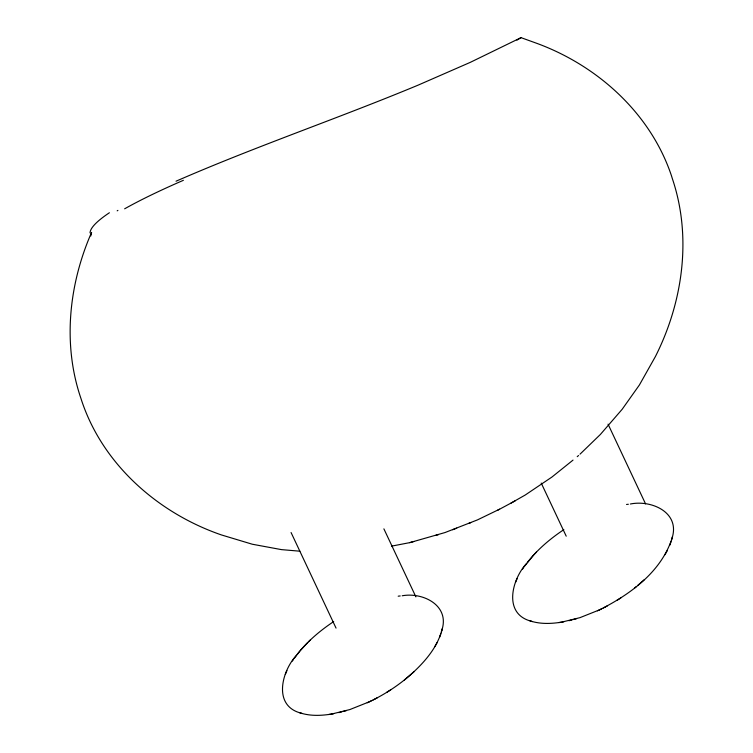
<?xml version="1.0" encoding="UTF-8"?>
<svg xmlns="http://www.w3.org/2000/svg" width="753" height="753" viewBox="0 0 753 753"><rect width="100%" height="100%" fill="white"/><g stroke="black" fill="none" stroke-linecap="round" stroke-linejoin="round"><path stroke-width="1.13" d="M90.784 235.981L91.584 232.395C68.881 284.201 62.414 344.243 80.91 398.346C101.664 463.66 157.697 513.019 221.504 534.959L252.311 544.231L281.424 549.615L299.863 551.196M441.832 630.261C450.087 605.534 423.007 591.962 402.215 595.774M672.005 538.329C680.505 512.482 651.486 499.663 630.374 504.011M412.192 673.342C424.993 661.567 437.107 647.608 441.776 630.477M599.699 609.761C629.997 594.503 661.021 572.082 671.949 538.546M441.38 632.068L442.218 628.755M671.554 540.136L672.382 536.823M296.522 655.223C281.829 671.008 272.577 705.542 300.72 713.063M440.307 635.221L440.891 633.65M439.573 637.245L440.176 635.598M526.695 563.291C512.002 579.076 502.75 613.61 530.884 621.131M670.481 543.28L671.064 541.718M669.737 545.313L670.349 543.666M286.921 670.669L285.321 674.396M517.095 578.737L515.485 582.464M434.839 646.648L435.789 644.945M436.128 644.333L437.041 642.685M665.003 554.716L665.963 553.013M666.292 552.401L667.214 550.754M294.028 658.64L299.948 650.969M292.352 661.049L293.519 659.374M522.526 569.117L523.693 567.442M524.192 566.708L533.905 554.745M297.19 654.376C307.318 641.424 320.025 630.666 333.683 621.583M527.354 562.444C537.491 549.483 550.198 538.724 563.846 529.641M300.72 650.074L307.864 642.413M534.771 553.832L536.362 552.128M308.815 641.471L310.518 639.796M580.036 454.153L600.376 434.462L622.176 409.274L639.391 384.999L655.355 356.64C682.849 302.217 692.111 237.148 672.354 178.659L671.488 175.826C650.63 113.458 597.797 65.784 536.898 43.373L521.02 37.65L470.249 62.377L418.084 85.155C337.928 118.503 255.606 146.468 176.023 181.209M411.213 674.208C398.732 685.305 384.595 694.52 369.525 701.702M413.99 671.723L404.361 680.015M644.163 579.791L637.659 585.486M577.222 456.666L578.558 455.518M634.525 588.084L636.454 586.493M573.024 460.102L551.93 477.054L525.199 495.041L511.014 503.098M521.02 37.65L516.944 40.144M386.637 692.412L390.666 689.87M616.801 600.48L620.839 597.938M117.186 210.84L117.91 210.398M391.598 546.132L409.688 542.649L445.004 532.55L477.411 519.918L499.587 509.197M497.517 510.318L515.203 500.839M373.121 699.951L374.909 699.019M375.38 698.775L377.178 697.843M603.294 608.019L605.083 607.087M605.544 606.843L607.351 605.911M331.518 714.079L349.806 709.58L369.036 701.918M561.682 622.138L579.979 617.648L599.2 609.986M367.248 702.775L371.333 700.845M597.421 610.834L601.496 608.904M468.705 523.476L470.691 522.704M452.657 529.754L456.685 528.182M435.62 535.449L438.378 534.696M409.688 542.649L413.849 541.511M568.995 620.707L572.111 619.898M573.353 619.55L576.6 618.693M343.18 711.481L346.427 710.625M338.822 712.639L341.937 711.83M529.839 620.792C539.826 624.181 550.669 623.87 560.957 622.251M299.666 712.724C309.652 716.112 320.496 715.802 330.783 714.183M558.895 622.59L563.828 621.79M328.722 714.522L333.654 713.722M626.534 504.472L628.36 504.256M398.186 596.188L400.201 595.943M531.26 621.234L532.399 621.601M301.087 713.166L302.235 713.533M608.057 424.165L645.556 503.87M541.228 483.078L566.218 536.183M383.889 528.851L415.891 596.865M291.072 532.531L336.045 628.115M90.049 232.875A229.439 33.019 -17.9 0 1 109.392 212.751M124.64 208.807A230.023 30.421 -18.6 0 1 183.384 180.315"/></g></svg>
